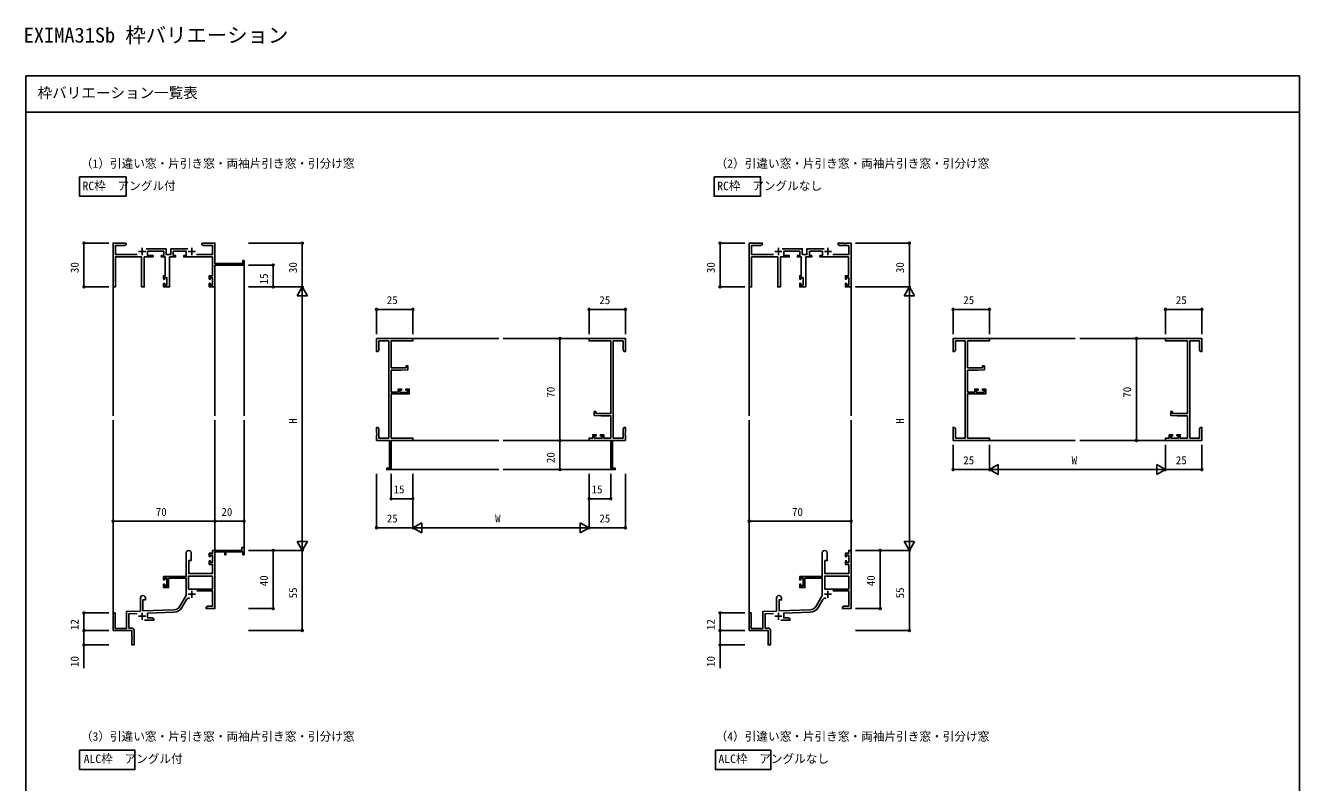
# Model space of a CAD drawing. Units: millimetres, scale not verified. Extents: x -437 to 438, y -681 to 678.
# Drawn here: x -437 to 438, y 158 to 678 of the extents above; entities that cross this region are included whole.
import ezdxf
from ezdxf.enums import TextEntityAlignment as Align

# ---------------------------------------------------------------- set-up
doc = ezdxf.new("R2010")
doc.units = ezdxf.units.MM
doc.header["$LTSCALE"] = 4
for name, color, linetype in [('0-1_USER1', 3, 'Continuous'), ('0-2_YKK_11', 7, 'Continuous'), ('0-3_YKK_12', 2, 'Continuous'), ('0-4_YKK_D', 6, 'Continuous'), ('0-5_YKK_ZWAK', 7, 'Continuous')]:
    doc.layers.add(name, color=color, linetype=linetype)
doc.styles.add('ＭＳ ゴシック', font='')
doc.styles.get('ＭＳ ゴシック').set_extended_font_data('MS Gothic')

msp = doc.modelspace()

# ---------------------------------------------------------------- linework, layer by layer
at = {"layer": '0-1_USER1'}
for points in [[(-399.8, 574.477), (-367.8, 574.477), (-367.8, 561.12), (-399.8, 561.12)], [(36.015, 574.477), (68.015, 574.477), (68.015, 561.12), (36.015, 561.12)], [(-399.8, 180.721), (-361.8, 180.721), (-361.8, 167.363), (-399.8, 167.363)], [(37.015, 180.721), (75.015, 180.721), (75.015, 167.363), (37.015, 167.363)]]:
    msp.add_lwpolyline(points, close=True, dxfattribs=at)
at = {"layer": '0-2_YKK_11'}
for p, q in [((-356.8, 525.6), (-356.8, 520.6)), ((-322.7, 525.6), (-322.7, 520.6)), ((80.2, 525.6), (80.2, 520.6)), ((114.3, 525.6), (114.3, 520.6)), ((-359.3, 523.1), (-354.3, 523.1)), ((-325.2, 523.1), (-320.2, 523.1)), ((77.7, 523.1), (82.7, 523.1)), ((111.8, 523.1), (116.8, 523.1)), ((-322.7, 290.2), (-322.7, 285.2)), ((114.3, 290.2), (114.3, 285.2)), ((-329.443, 278.717), (-326.306, 284.148)), ((-325.2, 287.7), (-320.2, 287.7)), ((110.694, 284.148), (107.557, 278.717)), ((111.8, 287.7), (116.8, 287.7)), ((-359.3, 272.6), (-354.3, 272.6)), ((-356.8, 275.1), (-356.8, 270.1)), ((77.7, 272.6), (82.7, 272.6)), ((80.2, 275.1), (80.2, 270.1))]:
    msp.add_line(p, q, dxfattribs=at)
for points in [[(-341.3, 500.1), (-339.8, 500.1), (-339.8, 505.3), (-341.3, 505.3), (-341.3, 504.2), (-342.1, 504.2), (-342.1, 506.5), (-341.1, 506.5), (-341.1, 519.4), (-343.7, 519.4), (-343.7, 520.4), (-342, 520.4), (-342, 523.4), (-353.1, 523.4), (-353.1, 520.4), (-349.3, 520.4), (-349.3, 519.4), (-355.35, 519.4), (-355.35, 498.9), (-357.25, 498.9), (-357.25, 519.4), (-375.2, 519.4), (-375.2, 498.9), (-376.8, 498.9), (-376.8, 528.9), (-367.8, 528.9), (-367.8, 527.9), (-368.839, 527.3), (-375.2, 527.3), (-375.2, 521), (-360.136, 521)], [(-319.364, 521), (-308.4, 521), (-308.4, 527.3), (-314.761, 527.3), (-315.8, 527.9), (-315.8, 528.9), (-306.8, 528.9), (-306.8, 514.9), (-287.7, 514.9), (-287.7, 516.9), (-286.8, 516.9), (-286.8, 513.9), (-306.8, 513.9), (-306.8, 498.9), (-310.7, 498.9), (-310.7, 501.2), (-309.9, 501.2), (-309.9, 500.1), (-308.4, 500.1), (-308.4, 505.3), (-309.9, 505.3), (-309.9, 504.2), (-310.7, 504.2), (-310.7, 506.5), (-308.5, 506.5), (-308.5, 519.4), (-328.2, 519.4), (-328.2, 520.4), (-326.5, 520.4), (-326.5, 523.4), (-335.5, 523.4), (-335.5, 520.4), (-333.8, 520.4), (-333.8, 519.4), (-338, 519.4), (-338, 498.9), (-342.1, 498.9), (-342.1, 501.2), (-341.3, 501.2), (-341.3, 500.1)], [(76.85, 521.03), (61.83, 521.03), (61.83, 527.27), (68.109, 527.27), (69.2, 527.9), (69.2, 528.9), (60.2, 528.9), (60.2, 498.9), (61.83, 498.9), (61.83, 519.4), (79.75, 519.4), (79.75, 498.9), (81.65, 498.9), (81.65, 519.4), (87.7, 519.4), (87.7, 520.4), (83.9, 520.4), (83.9, 523.4), (95, 523.4), (95, 520.4), (93.3, 520.4), (93.3, 519.4), (95.9, 519.4), (95.9, 506.5), (94.9, 506.5), (94.9, 504.2), (95.7, 504.2), (95.7, 505.3), (97.2, 505.3), (97.2, 500.1), (95.7, 500.1), (95.7, 501.2), (94.9, 501.2), (94.9, 498.9), (99, 498.9), (99, 519.4), (103.2, 519.4), (103.2, 520.4), (101.5, 520.4), (101.5, 523.4)], [(101.5, 523.4), (110.5, 523.4), (110.5, 520.4), (108.8, 520.4), (108.8, 519.4), (128.5, 519.4), (128.5, 506.5), (126.3, 506.5), (126.3, 504.2), (127.1, 504.2), (127.1, 505.3), (128.57, 505.3), (128.57, 500.1), (127.1, 500.1), (127.1, 501.2), (126.3, 501.2), (126.3, 498.9), (130.2, 498.9), (130.2, 528.9), (126.658, 528.9), (126.475, 528.78), (125.925, 528.78), (125.742, 528.9), (125.658, 528.9), (125.475, 528.78), (124.925, 528.78), (124.742, 528.9), (121.2, 528.9), (121.2, 527.9), (122.291, 527.27), (128.57, 527.27), (128.57, 521.03), (117.65, 521.03)], [(-354.079, 525), (-340.4, 525), (-340.4, 521), (-337.1, 521), (-337.1, 525), (-325.421, 525)], [(111.608, 525.03), (99.87, 525.03), (99.87, 521.03), (96.63, 521.03), (96.63, 525.03), (82.892, 525.03)], [(-187.43, 395.03), (-187.43, 461.77), (-194.17, 461.77), (-194.17, 455.491), (-194.8, 454.4), (-195.8, 454.4), (-195.8, 463.4), (-170.8, 463.4), (-170.8, 461.77), (-185.8, 461.77), (-185.8, 443.3), (-175.5, 443.3), (-175.5, 444.6), (-174.3, 444.6), (-174.3, 441.994), (-178.8, 441.6), (-185.8, 441.6), (-185.8, 426.6), (-180.9, 426.6), (-180.9, 428.7), (-178.6, 428.7), (-178.6, 427.9), (-179.7, 427.9), (-179.7, 426.4), (-174.5, 426.4), (-174.5, 427.9), (-175.6, 427.9), (-175.6, 428.7), (-173.3, 428.7), (-173.3, 425.4), (-185.8, 425.4), (-185.8, 395.03), (-170.8, 395.03), (-170.8, 393.4), (-185.8, 393.4), (-185.8, 373.4), (-188.8, 373.4), (-188.8, 374.3), (-186.8, 374.3), (-186.8, 393.4)], [(-46.3, 413.2), (-45.1, 413.2), (-45.1, 411.9), (-34.8, 411.9), (-34.8, 461.77), (-49.8, 461.77), (-49.8, 463.4), (-24.8, 463.4), (-24.8, 454.4), (-25.8, 454.4), (-26.43, 455.491), (-26.43, 461.77), (-33.17, 461.77)], [(-33.17, 461.77), (-33.17, 395.03), (-26.43, 395.03), (-26.43, 401.309), (-25.8, 402.4), (-24.8, 402.4), (-24.8, 398.858), (-24.92, 398.675), (-24.92, 398.125), (-24.8, 397.942), (-24.8, 397.858), (-24.92, 397.675), (-24.92, 397.125), (-24.8, 396.942), (-24.8, 393.4), (-33.8, 393.4), (-33.8, 374.3), (-31.8, 374.3), (-31.8, 373.4), (-34.8, 373.4), (-34.8, 393.4), (-49.8, 393.4), (-49.8, 395.03), (-47.3, 395.03), (-47.3, 397.3), (-45, 397.3), (-45, 396.5), (-46.1, 396.5), (-46.1, 395.03), (-40.9, 395.03), (-40.9, 396.5), (-42, 396.5), (-42, 397.3), (-39.7, 397.3), (-39.7, 395.03), (-34.8, 395.03), (-34.8, 410.2), (-41.8, 410.2), (-46.3, 410.594), (-46.3, 413.2)], [(210.2, 461.77), (225.2, 461.77), (225.2, 463.4), (200.2, 463.4), (200.2, 454.4), (201.2, 454.4), (201.83, 455.491), (201.83, 461.77), (208.57, 461.77)], [(208.57, 461.77), (208.57, 395.03), (201.83, 395.03), (201.83, 401.309), (201.2, 402.4), (200.2, 402.4), (200.2, 398.858), (200.32, 398.675), (200.32, 398.125), (200.2, 397.942), (200.2, 397.858), (200.32, 397.675), (200.32, 397.125), (200.2, 396.942), (200.2, 393.4), (225.2, 393.4), (225.2, 395.03), (210.2, 395.03), (210.2, 425.4), (222.7, 425.4), (222.7, 428.7), (220.4, 428.7), (220.4, 427.9), (221.5, 427.9), (221.5, 426.4), (216.3, 426.4), (216.3, 427.9), (217.4, 427.9), (217.4, 428.7), (215.1, 428.7), (215.1, 426.6), (210.2, 426.6), (210.2, 441.6), (217.2, 441.6), (221.7, 441.994), (221.7, 444.6), (220.5, 444.6), (220.5, 443.3), (210.2, 443.3), (210.2, 461.77)], [(362.83, 395.03), (362.83, 461.77), (369.57, 461.77), (369.57, 455.491), (370.2, 454.4), (371.2, 454.4), (371.2, 463.4), (346.2, 463.4), (346.2, 461.77), (361.2, 461.77), (361.2, 411.9), (350.9, 411.9), (350.9, 413.2), (349.7, 413.2), (349.7, 410.594), (354.2, 410.2), (361.2, 410.2), (361.2, 395.03), (356.3, 395.03), (356.3, 397.3), (354, 397.3), (354, 396.5), (355.1, 396.5), (355.1, 395.03), (349.9, 395.03), (349.9, 396.5), (351, 396.5), (351, 397.3), (348.7, 397.3), (348.7, 395.03), (346.2, 395.03), (346.2, 393.4), (371.2, 393.4), (371.2, 396.942), (371.08, 397.125), (371.08, 397.675), (371.2, 397.858), (371.2, 397.942), (371.08, 398.125), (371.08, 398.675)], [(-186.8, 393.4), (-195.8, 393.4), (-195.8, 396.942), (-195.68, 397.125), (-195.68, 397.675), (-195.8, 397.858), (-195.8, 397.942), (-195.68, 398.125), (-195.68, 398.675), (-195.8, 398.858), (-195.8, 402.4), (-194.8, 402.4), (-194.17, 401.309), (-194.17, 395.03), (-187.43, 395.03)], [(371.08, 398.675), (371.2, 398.858), (371.2, 402.4), (370.2, 402.4), (369.57, 401.309), (369.57, 395.03), (362.83, 395.03)], [(-326.6, 316.2), (-326.6, 299.9), (-342.1, 299.9), (-342.1, 297.6), (-341.3, 297.6), (-341.3, 298.7), (-339.8, 298.7), (-339.8, 293.5), (-341.3, 293.5), (-341.3, 294.6), (-342.1, 294.6), (-342.1, 292.3), (-338.6, 292.3), (-338.6, 298.7), (-326.6, 298.7), (-326.6, 286.9), (-330.854, 279.532)], [(-308.43, 301.9), (-324.8, 301.9), (-324.8, 310.9), (-323.2, 310.9), (-323.2, 316.2)], [(-319.301, 290.1), (-308.43, 290.1), (-308.43, 279.53), (-311.709, 279.53), (-312.8, 278.9), (-312.8, 277.9), (-310.758, 277.9), (-310.575, 278.02), (-310.025, 278.02), (-309.842, 277.9), (-309.758, 277.9), (-309.575, 278.02), (-309.025, 278.02), (-308.842, 277.9), (-306.8, 277.9), (-306.8, 316.8), (-300.1, 316.8), (-300.1, 314.9), (-299.3, 314.9), (-299.3, 316.8), (-287.7, 316.8), (-287.7, 314.9), (-286.8, 314.9), (-286.8, 319.9), (-288.3, 319.9), (-288.3, 317.9), (-308.43, 317.9), (-308.43, 315.9), (-310.7, 315.9), (-310.7, 313.6), (-309.9, 313.6), (-309.9, 314.7), (-308.43, 314.7), (-308.43, 309.5), (-309.9, 309.5), (-309.9, 310.6), (-310.7, 310.6), (-310.7, 308.3), (-308.43, 308.3), (-308.43, 301.9)], [(106.146, 279.532), (110.4, 286.9), (110.4, 298.7), (98.4, 298.7), (98.4, 292.3), (94.9, 292.3), (94.9, 294.6), (95.7, 294.6), (95.7, 293.5), (97.2, 293.5), (97.2, 298.7), (95.7, 298.7), (95.7, 297.6), (94.9, 297.6), (94.9, 299.9), (110.4, 299.9), (110.4, 316.2)], [(113.8, 316.2), (113.8, 310.9), (112.2, 310.9), (112.2, 301.9), (128.57, 301.9), (128.57, 308.3), (126.3, 308.3), (126.3, 310.6), (127.1, 310.6), (127.1, 309.5), (128.57, 309.5), (128.57, 314.7), (127.1, 314.7), (127.1, 313.6), (126.3, 313.6), (126.3, 315.9), (128.57, 315.9), (128.57, 317.9), (130.2, 317.9), (130.2, 277.9), (128.158, 277.9), (127.975, 278.02), (127.425, 278.02), (127.242, 277.9), (127.158, 277.9), (126.975, 278.02), (126.425, 278.02), (126.242, 277.9), (124.2, 277.9), (124.2, 278.9), (125.291, 279.53), (128.57, 279.53), (128.57, 290.1), (117.699, 290.1)], [(-358, 285.2), (-358, 276.232), (-367.5, 275.9), (-367.5, 264.3), (-375.4, 264.3), (-375.4, 274.9), (-376.8, 274.9), (-376.8, 262.9), (-363.8, 262.9), (-363.8, 258.358), (-363.68, 258.175), (-363.68, 257.625), (-363.8, 257.442), (-363.8, 252.9), (-362.3, 252.9), (-362.3, 263.03)], [(-335.01, 277.035), (-356.3, 276.291), (-356.3, 283.9), (-354.6, 283.9), (-354.6, 285.2)], [(74.7, 263.03), (74.7, 252.9), (73.2, 252.9), (73.2, 257.442), (73.32, 257.625), (73.32, 258.175), (73.2, 258.358), (73.2, 262.9), (60.2, 262.9), (60.2, 274.9), (61.6, 274.9), (61.6, 264.3), (69.5, 264.3), (69.5, 275.9), (79, 276.232), (79, 285.2)], [(82.4, 285.2), (82.4, 283.9), (80.7, 283.9), (80.7, 276.291), (101.99, 277.035)], [(-363.8, 264.53), (-365.87, 264.53), (-365.87, 274.326), (-360.233, 274.523)], [(-355.15, 269.9), (-348.8, 269.9), (-348.8, 270.9), (-349.891, 271.53), (-353.1, 271.53), (-353.1, 274.772), (-334.953, 275.406)], [(76.767, 274.523), (71.13, 274.326), (71.13, 264.53), (73.2, 264.53)], [(102.047, 275.406), (83.9, 274.772), (83.9, 271.53), (87.109, 271.53), (88.2, 270.9), (88.2, 269.9), (81.85, 269.9)]]:
    msp.add_lwpolyline(points, dxfattribs=at)
for points in [[(-308.43, 300.27), (-324.97, 300.27), (-324.97, 291.3), (-308.43, 291.3)], [(128.57, 300.27), (112.03, 300.27), (112.03, 291.3), (128.57, 291.3)]]:
    msp.add_lwpolyline(points, close=True, dxfattribs=at)
for centre, radius, start, end in [((-324.9, 316.2), 1.7, 359.99999, 180.00001), ((112.1, 316.2), 1.7, 359.99999, 180.00001), ((-356.3, 285.2), 1.7, 359.99999, 180.00001), ((-324.748, 283.248), 1.8, 65.29866, 149.99999), ((80.7, 285.2), 1.7, 359.99999, 180.00001), ((112.252, 283.248), 1.8, 65.29866, 149.99999), ((-335.184, 282.032), 5, 271.99999, 330), ((-335.184, 282.032), 6.63, 272, 330), ((101.816, 282.032), 5, 271.99999, 330), ((101.816, 282.032), 6.63, 272, 330), ((-363.8, 263.03), 1.5, 0.00001, 89.99999), ((73.2, 263.03), 1.5, 0.00001, 89.99999)]:
    msp.add_arc(centre, radius, start, end, dxfattribs=at)
at = {"layer": '0-3_YKK_12'}
for p, q in [((-286.8, 514.2), (-286.8, 410.399)), ((-376.8, 500.155), (-376.8, 410.399)), ((-306.8, 498.9), (-306.8, 410.399)), ((60.2, 499.715), (60.2, 410.399)), ((130.2, 499.2), (130.2, 410.399)), ((-170.8, 463.4), (-111.8, 463.4)), ((-49.8, 463.4), (-108.8, 463.4)), ((225.2, 463.4), (284.2, 463.4)), ((346.2, 463.4), (287.2, 463.4)), ((-376.8, 274.333), (-376.8, 407.399)), ((-306.8, 317.9), (-306.8, 407.399)), ((-286.8, 319.6), (-286.8, 407.399)), ((60.2, 274.333), (60.2, 407.399)), ((130.2, 317.6), (130.2, 407.399)), ((-170.8, 393.4), (-111.8, 393.4)), ((-49.8, 393.4), (-108.8, 393.4)), ((225.2, 393.4), (284.2, 393.4)), ((346.2, 393.4), (287.2, 393.4)), ((-186.1, 373.4), (-111.8, 373.4)), ((-34.5, 373.4), (-108.8, 373.4))]:
    msp.add_line(p, q, dxfattribs=at)
at = {"layer": '0-4_YKK_D'}
for p, q in [((-379.8, 528.9), (-397.8, 528.9)), ((-396.8, 528.9), (-396.8, 498.9)), ((-283.8, 528.9), (-245.8, 528.9)), ((-246.8, 528.9), (-246.8, 498.9)), ((57.2, 528.9), (39.2, 528.9)), ((40.2, 528.9), (40.2, 498.9)), ((133.2, 528.9), (171.2, 528.9)), ((170.2, 528.9), (170.2, 498.9)), ((-283.8, 513.9), (-265.8, 513.9)), ((-266.8, 498.9), (-266.8, 513.9)), ((-379.8, 498.9), (-397.8, 498.9)), ((-283.8, 498.9), (-245.8, 498.9)), ((-283.8, 498.9), (-245.8, 498.9)), ((-283.8, 498.9), (-265.8, 498.9)), ((-246.8, 498.9), (-250.3, 492.838)), ((-246.8, 498.9), (-243.3, 492.838)), ((-246.8, 498.9), (-246.8, 486.776)), ((57.2, 498.9), (39.2, 498.9)), ((133.2, 498.9), (171.2, 498.9)), ((133.2, 498.9), (171.2, 498.9)), ((170.2, 498.9), (166.7, 492.838)), ((170.2, 498.9), (173.7, 492.838)), ((170.2, 498.9), (170.2, 486.776)), ((-250.3, 492.838), (-243.3, 492.838)), ((-246.8, 491.9), (-246.8, 324.9)), ((166.7, 492.838), (173.7, 492.838)), ((170.2, 491.9), (170.2, 324.9)), ((-195.8, 466.4), (-195.8, 484.4)), ((-195.8, 483.4), (-170.8, 483.4)), ((-170.8, 466.4), (-170.8, 484.4)), ((-49.8, 466.4), (-49.8, 484.4)), ((-49.8, 483.4), (-24.8, 483.4)), ((-24.8, 466.4), (-24.8, 484.4)), ((200.2, 466.4), (200.2, 484.4)), ((200.2, 483.4), (225.2, 483.4)), ((225.2, 466.4), (225.2, 484.4)), ((346.2, 466.4), (346.2, 484.4)), ((346.2, 483.4), (371.2, 483.4)), ((371.2, 466.4), (371.2, 484.4)), ((-55.914, 463.4), (-70.8, 463.4)), ((-69.8, 463.4), (-69.8, 393.4)), ((340.086, 463.4), (325.2, 463.4)), ((326.2, 463.4), (326.2, 393.4)), ((-55.914, 393.4), (-70.8, 393.4)), ((-55.914, 393.4), (-70.8, 393.4)), ((-69.8, 393.4), (-69.8, 373.4)), ((200.2, 390.4), (200.2, 372.4)), ((225.2, 390.4), (225.2, 372.4)), ((225.2, 390.4), (225.2, 372.4)), ((340.086, 393.4), (325.2, 393.4)), ((346.2, 390.4), (346.2, 372.4)), ((346.2, 390.4), (346.2, 372.4)), ((371.2, 390.4), (371.2, 372.4)), ((225.2, 373.4), (231.262, 376.9)), ((231.262, 369.9), (231.262, 376.9)), ((346.2, 373.4), (340.138, 376.9)), ((340.138, 376.9), (340.138, 369.9)), ((-195.8, 370.4), (-195.8, 332.4)), ((-185.8, 370.4), (-185.8, 352.4)), ((-170.8, 370.4), (-170.8, 332.4)), ((-170.8, 370.4), (-170.8, 332.4)), ((-170.8, 370.4), (-170.8, 352.4)), ((-55.914, 373.4), (-70.8, 373.4)), ((-49.8, 370.4), (-49.8, 332.4)), ((-49.8, 370.4), (-49.8, 332.4)), ((-49.8, 370.4), (-49.8, 352.4)), ((-34.8, 370.4), (-34.8, 352.4)), ((-24.8, 370.4), (-24.8, 332.4)), ((225.2, 373.4), (200.2, 373.4)), ((225.2, 373.4), (231.262, 369.9)), ((225.2, 373.4), (237.324, 373.4)), ((232.2, 373.4), (339.2, 373.4)), ((346.2, 373.4), (334.076, 373.4)), ((346.2, 373.4), (340.138, 369.9)), ((346.2, 373.4), (371.2, 373.4)), ((-170.8, 353.4), (-185.8, 353.4)), ((-49.8, 353.4), (-34.8, 353.4)), ((-376.8, 324.828), (-376.8, 338.9)), ((-376.8, 337.9), (-306.8, 337.9)), ((-306.8, 324.828), (-306.8, 338.9)), ((-306.8, 324.828), (-306.8, 338.9)), ((-306.8, 337.9), (-286.8, 337.9)), ((-286.8, 324.828), (-286.8, 338.9)), ((-170.8, 333.4), (-195.8, 333.4)), ((-170.8, 333.4), (-164.738, 336.9)), ((-170.8, 333.4), (-164.738, 329.9)), ((-170.8, 333.4), (-158.676, 333.4)), ((-164.738, 329.9), (-164.738, 336.9)), ((-163.8, 333.4), (-56.8, 333.4)), ((-49.8, 333.4), (-61.924, 333.4)), ((-49.8, 333.4), (-55.862, 336.9)), ((-55.862, 336.9), (-55.862, 329.9)), ((-49.8, 333.4), (-55.862, 329.9)), ((-49.8, 333.4), (-24.8, 333.4)), ((60.2, 324.828), (60.2, 338.9)), ((60.2, 337.9), (130.2, 337.9)), ((130.2, 324.828), (130.2, 338.9)), ((-246.8, 317.9), (-250.3, 323.962)), ((-243.3, 323.962), (-250.3, 323.962)), ((-246.8, 317.9), (-246.8, 330.024)), ((-246.8, 317.9), (-243.3, 323.962)), ((170.2, 317.9), (166.7, 323.962)), ((173.7, 323.962), (166.7, 323.962)), ((170.2, 317.9), (170.2, 330.024)), ((170.2, 317.9), (173.7, 323.962)), ((-283.8, 317.9), (-245.8, 317.9)), ((-283.8, 317.9), (-265.8, 317.9)), ((-283.8, 317.9), (-245.8, 317.9)), ((-266.8, 317.9), (-266.8, 277.9)), ((-246.8, 317.9), (-246.8, 262.9)), ((133.2, 317.9), (171.2, 317.9)), ((133.2, 317.9), (151.2, 317.9)), ((133.2, 317.9), (171.2, 317.9)), ((150.2, 317.9), (150.2, 277.9)), ((170.2, 317.9), (170.2, 262.9)), ((-379.8, 274.9), (-397.8, 274.9)), ((-396.8, 262.9), (-396.8, 274.9)), ((-283.8, 277.9), (-265.8, 277.9)), ((57.2, 274.9), (39.2, 274.9)), ((40.2, 262.9), (40.2, 274.9)), ((133.2, 277.9), (151.2, 277.9)), ((-379.8, 262.9), (-397.8, 262.9)), ((-379.8, 262.9), (-397.8, 262.9)), ((-283.8, 262.9), (-245.8, 262.9)), ((57.2, 262.9), (39.2, 262.9)), ((57.2, 262.9), (39.2, 262.9)), ((133.2, 262.9), (171.2, 262.9)), ((-379.8, 252.9), (-397.8, 252.9)), ((57.2, 252.9), (39.2, 252.9))]:
    msp.add_line(p, q, dxfattribs=at)
for points in [[(-396.8, 262.9), (-396.8, 252.9), (-396.8, 236.975)], [(40.2, 262.9), (40.2, 252.9), (40.2, 236.975)]]:
    msp.add_lwpolyline(points, dxfattribs=at)
for centre in [(-396.8, 528.9), (-246.8, 528.9), (40.2, 528.9), (170.2, 528.9), (-266.8, 513.9), (-396.8, 498.9), (-266.8, 498.9), (40.2, 498.9), (-195.8, 483.4), (-170.8, 483.4), (-49.8, 483.4), (-24.8, 483.4), (200.2, 483.4), (225.2, 483.4), (346.2, 483.4), (371.2, 483.4), (-69.8, 463.4), (326.2, 463.4), (-69.8, 393.4), (-69.8, 393.4), (326.2, 393.4), (-69.8, 373.4), (200.2, 373.4), (371.2, 373.4), (-185.8, 353.4), (-170.8, 353.4), (-49.8, 353.4), (-34.8, 353.4), (-376.8, 337.9), (-306.8, 337.9), (-306.8, 337.9), (-286.8, 337.9), (-195.8, 333.4), (-24.8, 333.4), (60.2, 337.9), (130.2, 337.9), (-266.8, 317.9), (150.2, 317.9), (-396.8, 274.9), (-266.8, 277.9), (40.2, 274.9), (150.2, 277.9), (-396.8, 262.9), (-396.8, 262.9), (-246.8, 262.9), (40.2, 262.9), (40.2, 262.9), (170.2, 262.9), (-396.8, 252.9), (40.2, 252.9)]:
    msp.add_circle(centre, 0.637, dxfattribs=at)
at = {"layer": '0-5_YKK_ZWAK'}
for p, q in [((-436.8, 643.9), (-436.8, -681.1)), ((438.2, 643.9), (-436.8, 643.9)), ((438.2, 618.9), (-436.8, 618.9))]:
    msp.add_line(p, q, dxfattribs=at)
msp.add_lwpolyline([(-436.8, -681.1), (438.2, -681.1), (438.2, 643.9)], dxfattribs=at)

# ---------------------------------------------------------------- texts
at = {"layer": '0-1_USER1', "style": 'ＭＳ ゴシック'}
for s, height, p in [('EXIMA31Sb 枠バリエーション', 10.26, (-438.152, 663.582)), ('枠バリエーション一覧表', 7.331, (-428.595, 626.315)), ('（1）引違い窓・片引き窓・両袖片引き窓・引分け窓', 5.865, (-398.891, 578.9)), ('（2）引違い窓・片引き窓・両袖片引き窓・引分け窓', 5.865, (37.109, 578.9)), ('RC枠\u3000アングル付\u3000', 5.865, (-397.755, 563.536)), ('RC枠\u3000アングルなし\u3000', 5.865, (38.245, 563.536)), ('（3）引違い窓・片引き窓・両袖片引き窓・引分け窓', 5.865, (-398.891, 185.4)), ('（4）引違い窓・片引き窓・両袖片引き窓・引分け窓', 5.865, (37.109, 185.4)), ('ALC枠\u3000アングル付\u3000\u3000', 5.865, (-396.936, 170.036)), ('ALC枠\u3000アングルなし\u3000\u3000', 5.865, (39.064, 170.036))]:
    msp.add_text(s, height=height, dxfattribs=at).set_placement(p, align=Align.BOTTOM_LEFT)
at = {"layer": '0-4_YKK_D', "style": 'ＭＳ ゴシック'}
for s, p in [('30', (-398.8, 508.36)), ('15', (-268.8, 500.647)), ('30', (-248.8, 508.36)), ('30', (38.2, 508.36)), ('30', (168.2, 508.36)), ('70', (-71.8, 422.775)), ('70', (324.2, 422.775)), ('H', (-248.8, 404.906)), ('H', (168.2, 404.906)), ('20', (-71.8, 377.86)), ('40', (-268.8, 293.295)), ('40', (148.2, 293.295)), ('55', (-248.8, 284.945)), ('55', (168.2, 284.945)), ('12', (-398.8, 263.147)), ('12', (38.2, 263.147)), ('10', (-398.8, 237.824)), ('10', (38.2, 237.824))]:
    msp.add_text(s, height=5.499, rotation=90, dxfattribs=at).set_placement(p, align=Align.BOTTOM_LEFT)
for s, p in [('25', (-188.755, 485.4)), ('25', (-42.755, 485.4)), ('25', (207.245, 485.4)), ('25', (353.245, 485.4)), ('25', (207.245, 375.4)), ('W', (281.652, 375.4)), ('25', (353.245, 375.4)), ('15', (-184.053, 355.4)), ('15', (-48.053, 355.4)), ('70', (-347.425, 339.9)), ('20', (-302.34, 339.9)), ('25', (-188.755, 335.4)), ('W', (-114.348, 335.4)), ('25', (-42.755, 335.4)), ('70', (89.575, 339.9))]:
    msp.add_text(s, height=5.499, dxfattribs=at).set_placement(p, align=Align.BOTTOM_LEFT)

doc.saveas('drawing.dxf')
